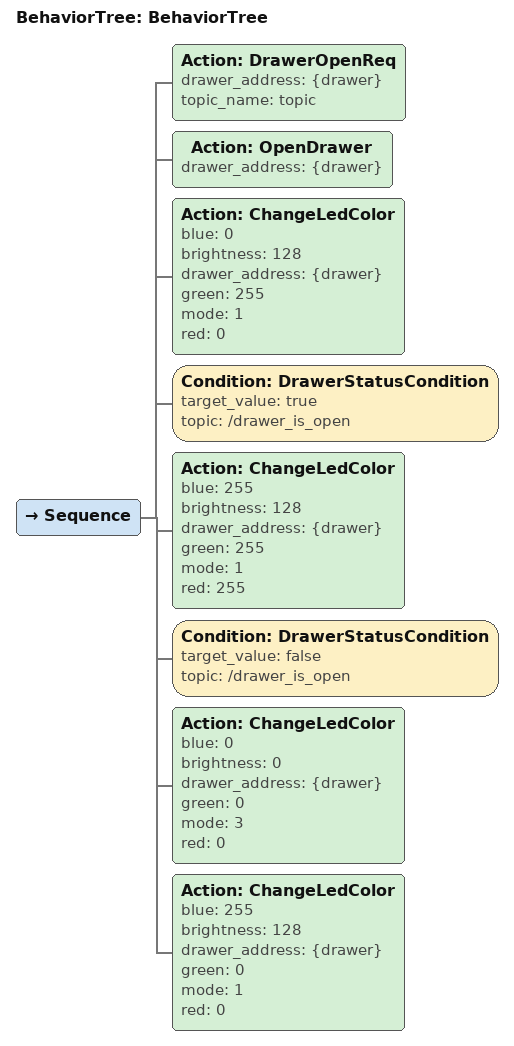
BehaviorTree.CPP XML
<?xml version="1.0"?>
<root main_tree_to_execute="BehaviorTree">
    <BehaviorTree ID="BehaviorTree">
        <Sequence>
            <Action ID="DrawerOpenReq" drawer_address="{drawer}" topic_name="topic"/>
            <Action ID="OpenDrawer" drawer_address="{drawer}"/>
            <Action ID="ChangeLedColor" blue="0" brightness="128" drawer_address="{drawer}" green="255" mode="1" red="0"/>
            <Condition ID="DrawerStatusCondition" target_value="true" topic="/drawer_is_open"/>
            <Action ID="ChangeLedColor" blue="255" brightness="128" drawer_address="{drawer}" green="255" mode="1" red="255"/>
            <Condition ID="DrawerStatusCondition" target_value="false" topic="/drawer_is_open"/>
            <Action ID="ChangeLedColor" blue="0" brightness="0" drawer_address="{drawer}" green="0" mode="3" red="0"/>
            <Action ID="ChangeLedColor" blue="255" brightness="128" drawer_address="{drawer}" green="0" mode="1" red="0"/>
        </Sequence>
    </BehaviorTree>
</root>
